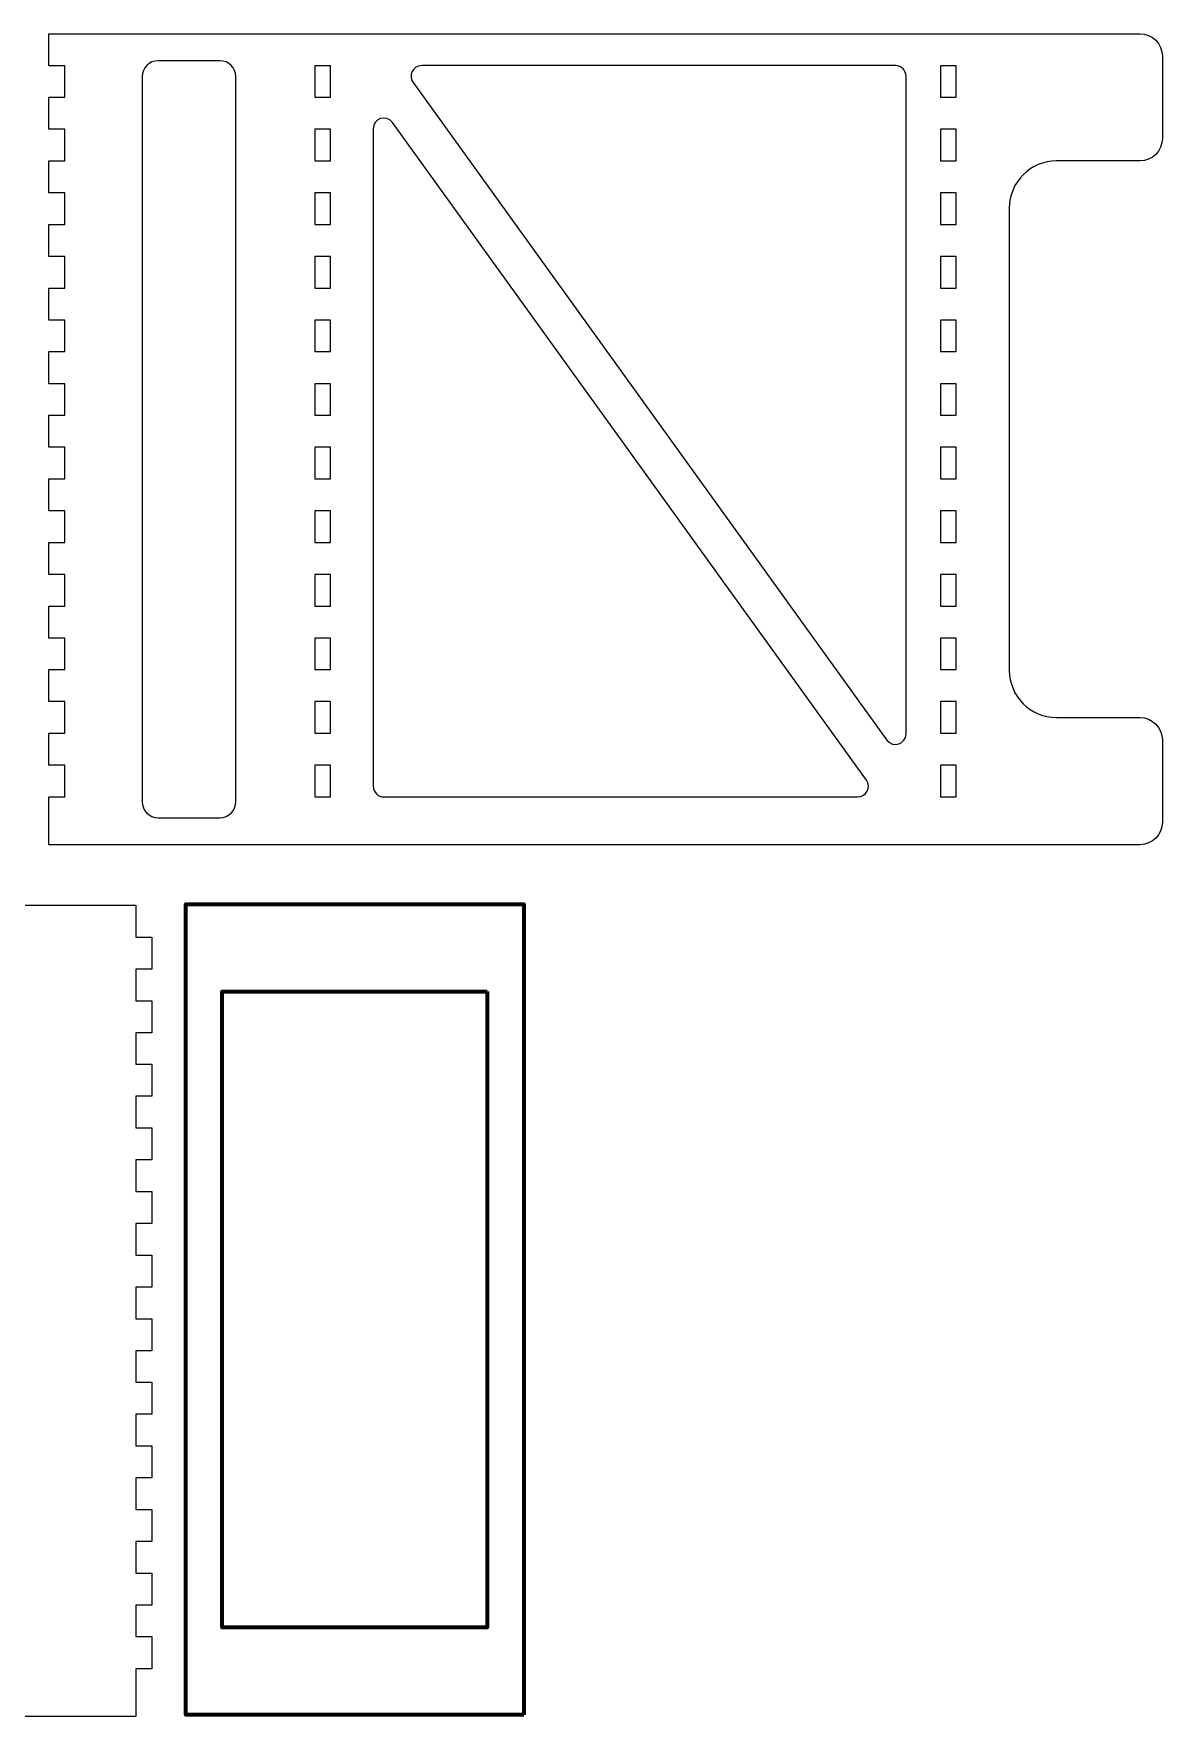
# Model space of a CAD drawing. Header units: millimetres. Extents: x 5 to 431, y 10 to 339.
# Drawn here: x 217.9 to 430.8, y 21.3 to 338.8 of the extents above; entities that cross this region are included whole.
import ezdxf

# ---------------------------------------------------------------- set-up
doc = ezdxf.new("R2010")
doc.units = ezdxf.units.MM
doc.header["$MEASUREMENT"] = 0
doc.layers.add('Layer 1', color=7, linetype='Continuous', lineweight=0)

# ---------------------------------------------------------------- blocks, each defined once
blk = doc.blocks.new('Block_1')
at = {"layer": 'Layer 1', "color": 250, "lineweight": 70, "true_color": 0x212529}
for points in [[(310.39, 21.56), (246.59, 21.56), (246.59, 174.56), (310.39, 174.56)], [(303.48, 158.06), (303.48, 38.06), (253.48, 38.06), (253.48, 158.06)]]:
    blk.add_lwpolyline(points, close=True, dxfattribs=at)

msp = doc.modelspace()

# ---------------------------------------------------------------- linework, layer by layer
at = {"layer": 'Layer 1', "color": 18, "lineweight": 5, "true_color": 0x000000}
for points, knots in [([(426.57, 338.78), (426.57, 338.78), (220.81, 338.78), (220.81, 338.78), (220.8, 338.78), (220.79, 338.78), (220.79, 338.77), (220.79, 338.77), (220.79, 332.76), (220.79, 332.76), (220.79, 332.75), (220.8, 332.74), (220.81, 332.74), (220.81, 332.74), (223.79, 332.74), (223.79, 332.74), (223.79, 332.74), (223.79, 326.78), (223.79, 326.78), (223.79, 326.78), (220.81, 326.78), (220.81, 326.78), (220.8, 326.78), (220.79, 326.77), (220.79, 326.76), (220.79, 326.76), (220.79, 320.76), (220.79, 320.76), (220.79, 320.75), (220.8, 320.74), (220.81, 320.74), (220.81, 320.74), (223.79, 320.74), (223.79, 320.74), (223.79, 320.74), (223.79, 314.78), (223.79, 314.78), (223.79, 314.78), (220.81, 314.78), (220.81, 314.78), (220.8, 314.78), (220.79, 314.77), (220.79, 314.76), (220.79, 314.76), (220.79, 308.76), (220.79, 308.76), (220.79, 308.75), (220.8, 308.74), (220.81, 308.74), (220.81, 308.74), (223.79, 308.74), (223.79, 308.74), (223.79, 308.74), (223.79, 302.78), (223.79, 302.78), (223.79, 302.78), (220.81, 302.78), (220.81, 302.78), (220.8, 302.78), (220.79, 302.77), (220.79, 302.76), (220.79, 302.76), (220.79, 296.76), (220.79, 296.76), (220.79, 296.75), (220.8, 296.74), (220.81, 296.74), (220.81, 296.74), (223.79, 296.74), (223.79, 296.74), (223.79, 296.74), (223.79, 290.78), (223.79, 290.78), (223.79, 290.78), (220.81, 290.78), (220.81, 290.78), (220.8, 290.78), (220.79, 290.77), (220.79, 290.76), (220.79, 290.76), (220.79, 284.76), (220.79, 284.76), (220.79, 284.75), (220.8, 284.74), (220.81, 284.74), (220.81, 284.74), (223.79, 284.74), (223.79, 284.74), (223.79, 284.74), (223.79, 278.78), (223.79, 278.78), (223.79, 278.78), (220.81, 278.78), (220.81, 278.78), (220.8, 278.78), (220.79, 278.77), (220.79, 278.77), (220.79, 278.77), (220.79, 272.76), (220.79, 272.76), (220.79, 272.75), (220.8, 272.74), (220.81, 272.74), (220.81, 272.74), (223.79, 272.74), (223.79, 272.74), (223.79, 272.74), (223.79, 266.78), (223.79, 266.78), (223.79, 266.78), (220.81, 266.78), (220.81, 266.78), (220.8, 266.78), (220.79, 266.77), (220.79, 266.76), (220.79, 266.76), (220.79, 260.76), (220.79, 260.76), (220.79, 260.75), (220.8, 260.74), (220.81, 260.74), (220.81, 260.74), (223.79, 260.74), (223.79, 260.74), (223.79, 260.74), (223.79, 254.78), (223.79, 254.78), (223.79, 254.78), (220.81, 254.78), (220.81, 254.78), (220.8, 254.78), (220.79, 254.77), (220.79, 254.76), (220.79, 254.76), (220.79, 248.76), (220.79, 248.76), (220.79, 248.75), (220.8, 248.74), (220.81, 248.74), (220.81, 248.74), (223.79, 248.74), (223.79, 248.74), (223.79, 248.74), (223.79, 242.78), (223.79, 242.78), (223.79, 242.78), (220.81, 242.78), (220.81, 242.78), (220.8, 242.78), (220.79, 242.77), (220.79, 242.76), (220.79, 242.76), (220.79, 236.76), (220.79, 236.76), (220.79, 236.75), (220.8, 236.74), (220.81, 236.74), (220.81, 236.74), (223.79, 236.74), (223.79, 236.74), (223.79, 236.74), (223.79, 230.78), (223.79, 230.78), (223.79, 230.78), (220.81, 230.78), (220.81, 230.78), (220.8, 230.78), (220.79, 230.77), (220.79, 230.76), (220.79, 230.76), (220.79, 224.76), (220.79, 224.76), (220.79, 224.75), (220.8, 224.74), (220.81, 224.74), (220.81, 224.74), (223.79, 224.74), (223.79, 224.74), (223.79, 224.74), (223.79, 218.78), (223.79, 218.78), (223.79, 218.78), (220.81, 218.78), (220.81, 218.78), (220.8, 218.78), (220.79, 218.77), (220.79, 218.76), (220.79, 218.76), (220.79, 212.76), (220.79, 212.76), (220.79, 212.75), (220.8, 212.74), (220.81, 212.74), (220.81, 212.74), (223.79, 212.74), (223.79, 212.74), (223.79, 212.74), (223.79, 206.78), (223.79, 206.78), (223.79, 206.78), (220.81, 206.78), (220.81, 206.78), (220.8, 206.78), (220.79, 206.77), (220.79, 206.76), (220.79, 206.76), (220.79, 200.76), (220.79, 200.76), (220.79, 200.75), (220.8, 200.74), (220.81, 200.74), (220.81, 200.74), (223.79, 200.74), (223.79, 200.74), (223.79, 200.74), (223.79, 194.78), (223.79, 194.78), (223.79, 194.78), (220.81, 194.78), (220.81, 194.78), (220.8, 194.78), (220.79, 194.77), (220.79, 194.77), (220.79, 194.77), (220.79, 185.74), (220.79, 185.74), (220.79, 185.74), (426.59, 185.74), (426.59, 185.74), (428.93, 185.74), (430.83, 187.64), (430.83, 189.98), (430.83, 189.98), (430.83, 205.51), (430.83, 205.51), (430.83, 207.85), (428.93, 209.75), (426.59, 209.75), (426.59, 209.75), (410.87, 209.75), (410.87, 209.75), (405.95, 209.75), (401.96, 213.74), (401.96, 218.67), (401.96, 218.67), (401.96, 305.86), (401.96, 305.86), (401.96, 310.78), (405.95, 314.77), (410.87, 314.77), (410.87, 314.77), (426.59, 314.77), (426.59, 314.77), (428.93, 314.77), (430.83, 316.67), (430.83, 319.01), (430.83, 319.01), (430.83, 334.52), (430.83, 334.52), (430.83, 336.87), (428.91, 338.78), (426.57, 338.78)], [0, 0, 0, 0, 1, 1, 1, 2, 2, 2, 3, 3, 3, 4, 4, 4, 5, 5, 5, 6, 6, 6, 7, 7, 7, 8, 8, 8, 9, 9, 9, 10, 10, 10, 11, 11, 11, 12, 12, 12, 13, 13, 13, 14, 14, 14, 15, 15, 15, 16, 16, 16, 17, 17, 17, 18, 18, 18, 19, 19, 19, 20, 20, 20, 21, 21, 21, 22, 22, 22, 23, 23, 23, 24, 24, 24, 25, 25, 25, 26, 26, 26, 27, 27, 27, 28, 28, 28, 29, 29, 29, 30, 30, 30, 31, 31, 31, 32, 32, 32, 33, 33, 33, 34, 34, 34, 35, 35, 35, 36, 36, 36, 37, 37, 37, 38, 38, 38, 39, 39, 39, 40, 40, 40, 41, 41, 41, 42, 42, 42, 43, 43, 43, 44, 44, 44, 45, 45, 45, 46, 46, 46, 47, 47, 47, 48, 48, 48, 49, 49, 49, 50, 50, 50, 51, 51, 51, 52, 52, 52, 53, 53, 53, 54, 54, 54, 55, 55, 55, 56, 56, 56, 57, 57, 57, 58, 58, 58, 59, 59, 59, 60, 60, 60, 61, 61, 61, 62, 62, 62, 63, 63, 63, 64, 64, 64, 65, 65, 65, 66, 66, 66, 67, 67, 67, 68, 68, 68, 69, 69, 69, 70, 70, 70, 71, 71, 71, 72, 72, 72, 73, 73, 73, 74, 74, 74, 75, 75, 75, 76, 76, 76, 77, 77, 77, 78, 78, 78, 79, 79, 79, 80, 80, 80, 81, 81, 81, 82, 82, 82, 83, 83, 83, 84, 84, 84, 85, 85, 85, 86, 86, 86, 87, 87, 87, 87]), ([(256.04, 193.85), (256.04, 192.19), (254.7, 190.85), (253.04, 190.85), (253.04, 190.85), (241.39, 190.85), (241.39, 190.85), (239.73, 190.85), (238.39, 192.19), (238.39, 193.85), (238.39, 193.85), (238.39, 330.67), (238.39, 330.67), (238.39, 332.33), (239.73, 333.67), (241.39, 333.67), (241.39, 333.67), (253.04, 333.67), (253.04, 333.67), (254.7, 333.67), (256.04, 332.33), (256.04, 330.67), (256.04, 330.67), (256.04, 193.85), (256.04, 193.85)], [0, 0, 0, 0, 1, 1, 1, 2, 2, 2, 3, 3, 3, 4, 4, 4, 5, 5, 5, 6, 6, 6, 7, 7, 7, 8, 8, 8, 8]), ([(273.93, 332.74), (273.93, 332.74), (273.93, 326.78), (273.93, 326.78), (273.93, 326.78), (270.97, 326.78), (270.97, 326.78), (270.97, 326.78), (270.97, 332.74), (270.97, 332.74), (270.97, 332.74), (273.93, 332.74), (273.93, 332.74)], [0, 0, 0, 0, 1, 1, 1, 2, 2, 2, 3, 3, 3, 4, 4, 4, 4]), ([(382.5, 206.67), (382.5, 204.73), (380.01, 203.93), (378.88, 205.5), (378.88, 205.5), (289.48, 329.58), (289.48, 329.58), (288.53, 330.91), (289.48, 332.75), (291.11, 332.75), (291.11, 332.75), (380.5, 332.75), (380.5, 332.75), (381.61, 332.75), (382.5, 331.85), (382.5, 330.75), (382.5, 330.75), (382.5, 206.67), (382.5, 206.67)], [0, 0, 0, 0, 1, 1, 1, 2, 2, 2, 3, 3, 3, 4, 4, 4, 5, 5, 5, 6, 6, 6, 6]), ([(391.96, 332.74), (391.96, 332.74), (391.96, 326.78), (391.96, 326.78), (391.96, 326.78), (389, 326.78), (389, 326.78), (389, 326.78), (389, 332.74), (389, 332.74), (389, 332.74), (391.96, 332.74), (391.96, 332.74)], [0, 0, 0, 0, 1, 1, 1, 2, 2, 2, 3, 3, 3, 4, 4, 4, 4]), ([(273.93, 314.78), (273.93, 314.78), (270.97, 314.78), (270.97, 314.78), (270.97, 314.78), (270.97, 320.74), (270.97, 320.74), (270.97, 320.74), (273.93, 320.74), (273.93, 320.74), (273.93, 320.74), (273.93, 314.78), (273.93, 314.78)], [0, 0, 0, 0, 1, 1, 1, 2, 2, 2, 3, 3, 3, 4, 4, 4, 4]), ([(373.38, 194.77), (373.38, 194.77), (283.98, 194.77), (283.98, 194.77), (282.88, 194.77), (281.98, 195.67), (281.98, 196.77), (281.98, 196.77), (281.98, 320.85), (281.98, 320.85), (281.98, 322.8), (284.47, 323.6), (285.61, 322.02), (285.61, 322.02), (375, 197.94), (375, 197.94), (375.95, 196.62), (375.01, 194.77), (373.38, 194.77)], [0, 0, 0, 0, 1, 1, 1, 2, 2, 2, 3, 3, 3, 4, 4, 4, 5, 5, 5, 6, 6, 6, 6]), ([(391.96, 314.78), (391.96, 314.78), (389, 314.78), (389, 314.78), (389, 314.78), (389, 320.74), (389, 320.74), (389, 320.74), (391.96, 320.74), (391.96, 320.74), (391.96, 320.74), (391.96, 314.78), (391.96, 314.78)], [0, 0, 0, 0, 1, 1, 1, 2, 2, 2, 3, 3, 3, 4, 4, 4, 4]), ([(273.93, 302.78), (273.93, 302.78), (270.97, 302.78), (270.97, 302.78), (270.97, 302.78), (270.97, 308.74), (270.97, 308.74), (270.97, 308.74), (273.93, 308.74), (273.93, 308.74), (273.93, 308.74), (273.93, 302.78), (273.93, 302.78)], [0, 0, 0, 0, 1, 1, 1, 2, 2, 2, 3, 3, 3, 4, 4, 4, 4]), ([(391.96, 302.78), (391.96, 302.78), (389, 302.78), (389, 302.78), (389, 302.78), (389, 308.74), (389, 308.74), (389, 308.74), (391.96, 308.74), (391.96, 308.74), (391.96, 308.74), (391.96, 302.78), (391.96, 302.78)], [0, 0, 0, 0, 1, 1, 1, 2, 2, 2, 3, 3, 3, 4, 4, 4, 4]), ([(273.93, 290.78), (273.93, 290.78), (270.97, 290.78), (270.97, 290.78), (270.97, 290.78), (270.97, 296.74), (270.97, 296.74), (270.97, 296.74), (273.93, 296.74), (273.93, 296.74), (273.93, 296.74), (273.93, 290.78), (273.93, 290.78)], [0, 0, 0, 0, 1, 1, 1, 2, 2, 2, 3, 3, 3, 4, 4, 4, 4]), ([(391.96, 290.78), (391.96, 290.78), (389, 290.78), (389, 290.78), (389, 290.78), (389, 296.74), (389, 296.74), (389, 296.74), (391.96, 296.74), (391.96, 296.74), (391.96, 296.74), (391.96, 290.78), (391.96, 290.78)], [0, 0, 0, 0, 1, 1, 1, 2, 2, 2, 3, 3, 3, 4, 4, 4, 4]), ([(273.93, 278.78), (273.93, 278.78), (270.97, 278.78), (270.97, 278.78), (270.97, 278.78), (270.97, 284.74), (270.97, 284.74), (270.97, 284.74), (273.93, 284.74), (273.93, 284.74), (273.93, 284.74), (273.93, 278.78), (273.93, 278.78)], [0, 0, 0, 0, 1, 1, 1, 2, 2, 2, 3, 3, 3, 4, 4, 4, 4]), ([(391.96, 278.78), (391.96, 278.78), (389, 278.78), (389, 278.78), (389, 278.78), (389, 284.74), (389, 284.74), (389, 284.74), (391.96, 284.74), (391.96, 284.74), (391.96, 284.74), (391.96, 278.78), (391.96, 278.78)], [0, 0, 0, 0, 1, 1, 1, 2, 2, 2, 3, 3, 3, 4, 4, 4, 4]), ([(273.93, 266.78), (273.93, 266.78), (270.97, 266.78), (270.97, 266.78), (270.97, 266.78), (270.97, 272.74), (270.97, 272.74), (270.97, 272.74), (273.93, 272.74), (273.93, 272.74), (273.93, 272.74), (273.93, 266.78), (273.93, 266.78)], [0, 0, 0, 0, 1, 1, 1, 2, 2, 2, 3, 3, 3, 4, 4, 4, 4]), ([(391.96, 266.78), (391.96, 266.78), (389, 266.78), (389, 266.78), (389, 266.78), (389, 272.74), (389, 272.74), (389, 272.74), (391.96, 272.74), (391.96, 272.74), (391.96, 272.74), (391.96, 266.78), (391.96, 266.78)], [0, 0, 0, 0, 1, 1, 1, 2, 2, 2, 3, 3, 3, 4, 4, 4, 4]), ([(273.93, 254.78), (273.93, 254.78), (270.97, 254.78), (270.97, 254.78), (270.97, 254.78), (270.97, 260.74), (270.97, 260.74), (270.97, 260.74), (273.93, 260.74), (273.93, 260.74), (273.93, 260.74), (273.93, 254.78), (273.93, 254.78)], [0, 0, 0, 0, 1, 1, 1, 2, 2, 2, 3, 3, 3, 4, 4, 4, 4]), ([(391.96, 254.78), (391.96, 254.78), (389, 254.78), (389, 254.78), (389, 254.78), (389, 260.74), (389, 260.74), (389, 260.74), (391.96, 260.74), (391.96, 260.74), (391.96, 260.74), (391.96, 254.78), (391.96, 254.78)], [0, 0, 0, 0, 1, 1, 1, 2, 2, 2, 3, 3, 3, 4, 4, 4, 4]), ([(273.93, 242.78), (273.93, 242.78), (270.97, 242.78), (270.97, 242.78), (270.97, 242.78), (270.97, 248.74), (270.97, 248.74), (270.97, 248.74), (273.93, 248.74), (273.93, 248.74), (273.93, 248.74), (273.93, 242.78), (273.93, 242.78)], [0, 0, 0, 0, 1, 1, 1, 2, 2, 2, 3, 3, 3, 4, 4, 4, 4]), ([(391.96, 242.78), (391.96, 242.78), (389, 242.78), (389, 242.78), (389, 242.78), (389, 248.74), (389, 248.74), (389, 248.74), (391.96, 248.74), (391.96, 248.74), (391.96, 248.74), (391.96, 242.78), (391.96, 242.78)], [0, 0, 0, 0, 1, 1, 1, 2, 2, 2, 3, 3, 3, 4, 4, 4, 4]), ([(273.93, 230.78), (273.93, 230.78), (270.97, 230.78), (270.97, 230.78), (270.97, 230.78), (270.97, 236.74), (270.97, 236.74), (270.97, 236.74), (273.93, 236.74), (273.93, 236.74), (273.93, 236.74), (273.93, 230.78), (273.93, 230.78)], [0, 0, 0, 0, 1, 1, 1, 2, 2, 2, 3, 3, 3, 4, 4, 4, 4]), ([(391.96, 230.78), (391.96, 230.78), (389, 230.78), (389, 230.78), (389, 230.78), (389, 236.74), (389, 236.74), (389, 236.74), (391.96, 236.74), (391.96, 236.74), (391.96, 236.74), (391.96, 230.78), (391.96, 230.78)], [0, 0, 0, 0, 1, 1, 1, 2, 2, 2, 3, 3, 3, 4, 4, 4, 4]), ([(273.93, 218.78), (273.93, 218.78), (270.97, 218.78), (270.97, 218.78), (270.97, 218.78), (270.97, 224.74), (270.97, 224.74), (270.97, 224.74), (273.93, 224.74), (273.93, 224.74), (273.93, 224.74), (273.93, 218.78), (273.93, 218.78)], [0, 0, 0, 0, 1, 1, 1, 2, 2, 2, 3, 3, 3, 4, 4, 4, 4]), ([(391.96, 218.78), (391.96, 218.78), (389, 218.78), (389, 218.78), (389, 218.78), (389, 224.74), (389, 224.74), (389, 224.74), (391.96, 224.74), (391.96, 224.74), (391.96, 224.74), (391.96, 218.78), (391.96, 218.78)], [0, 0, 0, 0, 1, 1, 1, 2, 2, 2, 3, 3, 3, 4, 4, 4, 4]), ([(273.93, 206.78), (273.93, 206.78), (270.97, 206.78), (270.97, 206.78), (270.97, 206.78), (270.97, 212.74), (270.97, 212.74), (270.97, 212.74), (273.93, 212.74), (273.93, 212.74), (273.93, 212.74), (273.93, 206.78), (273.93, 206.78)], [0, 0, 0, 0, 1, 1, 1, 2, 2, 2, 3, 3, 3, 4, 4, 4, 4]), ([(391.96, 206.78), (391.96, 206.78), (389, 206.78), (389, 206.78), (389, 206.78), (389, 212.74), (389, 212.74), (389, 212.74), (391.96, 212.74), (391.96, 212.74), (391.96, 212.74), (391.96, 206.78), (391.96, 206.78)], [0, 0, 0, 0, 1, 1, 1, 2, 2, 2, 3, 3, 3, 4, 4, 4, 4]), ([(270.97, 194.78), (270.97, 194.78), (270.97, 200.74), (270.97, 200.74), (270.97, 200.74), (273.93, 200.74), (273.93, 200.74), (273.93, 200.74), (273.93, 194.78), (273.93, 194.78), (273.93, 194.78), (270.97, 194.78), (270.97, 194.78)], [0, 0, 0, 0, 1, 1, 1, 2, 2, 2, 3, 3, 3, 4, 4, 4, 4]), ([(389, 194.78), (389, 194.78), (389, 200.74), (389, 200.74), (389, 200.74), (391.96, 200.74), (391.96, 200.74), (391.96, 200.74), (391.96, 194.78), (391.96, 194.78), (391.96, 194.78), (389, 194.78), (389, 194.78)], [0, 0, 0, 0, 1, 1, 1, 2, 2, 2, 3, 3, 3, 4, 4, 4, 4]), ([(240.18, 162.28), (240.19, 162.28), (240.2, 162.29), (240.2, 162.3), (240.2, 162.3), (240.2, 168.3), (240.2, 168.3), (240.2, 168.31), (240.19, 168.32), (240.18, 168.32), (240.18, 168.32), (237.2, 168.32), (237.2, 168.32), (237.2, 168.32), (237.2, 174.3), (237.2, 174.3), (237.2, 174.31), (237.19, 174.32), (237.18, 174.32), (237.18, 174.32), (173.18, 174.32), (173.18, 174.32), (173.17, 174.32), (173.16, 174.31), (173.16, 174.3), (173.16, 174.3), (173.16, 168.32), (173.16, 168.32), (173.16, 168.32), (170.18, 168.32), (170.18, 168.32), (170.17, 168.32), (170.16, 168.31), (170.16, 168.3), (170.16, 168.3), (170.16, 162.3), (170.16, 162.3), (170.16, 162.29), (170.17, 162.28), (170.18, 162.28), (170.18, 162.28), (173.16, 162.28), (173.16, 162.28), (173.16, 162.28), (173.16, 156.32), (173.16, 156.32), (173.16, 156.32), (170.18, 156.32), (170.18, 156.32), (170.17, 156.32), (170.16, 156.31), (170.16, 156.3), (170.16, 156.3), (170.16, 150.3), (170.16, 150.3), (170.16, 150.29), (170.17, 150.28), (170.18, 150.28), (170.18, 150.28), (173.16, 150.28), (173.16, 150.28), (173.16, 150.28), (173.16, 144.32), (173.16, 144.32), (173.16, 144.32), (170.18, 144.32), (170.18, 144.32), (170.17, 144.32), (170.16, 144.31), (170.16, 144.3), (170.16, 144.3), (170.16, 138.3), (170.16, 138.3), (170.16, 138.29), (170.17, 138.28), (170.18, 138.28), (170.18, 138.28), (173.16, 138.28), (173.16, 138.28), (173.16, 138.28), (173.16, 132.32), (173.16, 132.32), (173.16, 132.32), (170.18, 132.32), (170.18, 132.32), (170.17, 132.32), (170.16, 132.31), (170.16, 132.3), (170.16, 132.3), (170.16, 126.3), (170.16, 126.3), (170.16, 126.29), (170.17, 126.28), (170.18, 126.28), (170.18, 126.28), (173.16, 126.28), (173.16, 126.28), (173.16, 126.28), (173.16, 120.32), (173.16, 120.32), (173.16, 120.32), (170.18, 120.32), (170.18, 120.32), (170.17, 120.32), (170.16, 120.31), (170.16, 120.3), (170.16, 120.3), (170.16, 114.3), (170.16, 114.3), (170.16, 114.29), (170.17, 114.28), (170.18, 114.28), (170.18, 114.28), (173.16, 114.28), (173.16, 114.28), (173.16, 114.28), (173.16, 108.32), (173.16, 108.32), (173.16, 108.32), (170.18, 108.32), (170.18, 108.32), (170.17, 108.32), (170.16, 108.31), (170.16, 108.3), (170.16, 108.3), (170.16, 102.3), (170.16, 102.3), (170.16, 102.29), (170.17, 102.28), (170.18, 102.28), (170.18, 102.28), (173.16, 102.28), (173.16, 102.28), (173.16, 102.28), (173.16, 96.32), (173.16, 96.32), (173.16, 96.32), (170.18, 96.32), (170.18, 96.32), (170.17, 96.32), (170.16, 96.31), (170.16, 96.3), (170.16, 96.3), (170.16, 90.3), (170.16, 90.3), (170.16, 90.29), (170.17, 90.28), (170.18, 90.28), (170.18, 90.28), (173.16, 90.28), (173.16, 90.28), (173.16, 90.28), (173.16, 84.32), (173.16, 84.32), (173.16, 84.32), (170.18, 84.32), (170.18, 84.32), (170.17, 84.32), (170.16, 84.31), (170.16, 84.3), (170.16, 84.3), (170.16, 78.3), (170.16, 78.3), (170.16, 78.29), (170.17, 78.28), (170.18, 78.28), (170.18, 78.28), (173.16, 78.28), (173.16, 78.28), (173.16, 78.28), (173.16, 72.32), (173.16, 72.32), (173.16, 72.32), (170.18, 72.32), (170.18, 72.32), (170.17, 72.32), (170.16, 72.31), (170.16, 72.3), (170.16, 72.3), (170.16, 66.3), (170.16, 66.3), (170.16, 66.29), (170.17, 66.28), (170.18, 66.28), (170.18, 66.28), (173.16, 66.28), (173.16, 66.28), (173.16, 66.28), (173.16, 60.32), (173.16, 60.32), (173.16, 60.32), (170.18, 60.32), (170.18, 60.32), (170.17, 60.32), (170.16, 60.31), (170.16, 60.3), (170.16, 60.3), (170.16, 54.3), (170.16, 54.3), (170.16, 54.29), (170.17, 54.28), (170.18, 54.28), (170.18, 54.28), (173.16, 54.28), (173.16, 54.28), (173.16, 54.28), (173.16, 48.32), (173.16, 48.32), (173.16, 48.32), (170.18, 48.32), (170.18, 48.32), (170.17, 48.32), (170.16, 48.31), (170.16, 48.3), (170.16, 48.3), (170.16, 42.3), (170.16, 42.3), (170.16, 42.29), (170.17, 42.28), (170.18, 42.28), (170.18, 42.28), (173.16, 42.28), (173.16, 42.28), (173.16, 42.28), (173.16, 36.32), (173.16, 36.32), (173.16, 36.32), (170.18, 36.32), (170.18, 36.32), (170.17, 36.32), (170.16, 36.31), (170.16, 36.3), (170.16, 36.3), (170.16, 30.3), (170.16, 30.3), (170.16, 30.29), (170.17, 30.28), (170.18, 30.28), (170.18, 30.28), (173.16, 30.28), (173.16, 30.28), (173.16, 30.28), (173.16, 25.8), (173.16, 25.8), (173.16, 25.8), (173.16, 24.3), (173.16, 24.3), (173.16, 24.3), (173.16, 21.28), (173.16, 21.28), (173.16, 21.28), (184.18, 21.28), (184.18, 21.28), (184.18, 21.28), (190.18, 21.28), (190.18, 21.28), (190.18, 21.28), (196.18, 21.28), (196.18, 21.28), (196.18, 21.28), (202.18, 21.28), (202.18, 21.28), (202.18, 21.28), (208.18, 21.28), (208.18, 21.28), (208.18, 21.28), (214.18, 21.28), (214.18, 21.28), (214.18, 21.28), (220.18, 21.28), (220.18, 21.28), (220.18, 21.28), (226.18, 21.28), (226.18, 21.28), (226.18, 21.28), (237.2, 21.28), (237.2, 21.28), (237.2, 21.28), (237.2, 24.3), (237.2, 24.3), (237.2, 24.3), (237.2, 25.8), (237.2, 25.8), (237.2, 25.8), (237.2, 30.28), (237.2, 30.28), (237.2, 30.28), (240.18, 30.28), (240.18, 30.28), (240.19, 30.28), (240.2, 30.29), (240.2, 30.3), (240.2, 30.3), (240.2, 36.3), (240.2, 36.3), (240.2, 36.31), (240.19, 36.32), (240.18, 36.32), (240.18, 36.32), (237.2, 36.32), (237.2, 36.32), (237.2, 36.32), (237.2, 42.28), (237.2, 42.28), (237.2, 42.28), (240.18, 42.28), (240.18, 42.28), (240.19, 42.28), (240.2, 42.29), (240.2, 42.3), (240.2, 42.3), (240.2, 48.3), (240.2, 48.3), (240.2, 48.31), (240.19, 48.32), (240.18, 48.32), (240.18, 48.32), (237.2, 48.32), (237.2, 48.32), (237.2, 48.32), (237.2, 54.28), (237.2, 54.28), (237.2, 54.28), (240.18, 54.28), (240.18, 54.28), (240.19, 54.28), (240.2, 54.29), (240.2, 54.3), (240.2, 54.3), (240.2, 60.3), (240.2, 60.3), (240.2, 60.31), (240.19, 60.32), (240.18, 60.32), (240.18, 60.32), (237.2, 60.32), (237.2, 60.32), (237.2, 60.32), (237.2, 66.28), (237.2, 66.28), (237.2, 66.28), (240.18, 66.28), (240.18, 66.28), (240.19, 66.28), (240.2, 66.29), (240.2, 66.3), (240.2, 66.3), (240.2, 72.3), (240.2, 72.3), (240.2, 72.31), (240.19, 72.32), (240.18, 72.32), (240.18, 72.32), (237.2, 72.32), (237.2, 72.32), (237.2, 72.32), (237.2, 78.28), (237.2, 78.28), (237.2, 78.28), (240.18, 78.28), (240.18, 78.28), (240.19, 78.28), (240.2, 78.29), (240.2, 78.3), (240.2, 78.3), (240.2, 84.3), (240.2, 84.3), (240.2, 84.31), (240.19, 84.32), (240.18, 84.32), (240.18, 84.32), (237.2, 84.32), (237.2, 84.32), (237.2, 84.32), (237.2, 90.28), (237.2, 90.28), (237.2, 90.28), (240.18, 90.28), (240.18, 90.28), (240.19, 90.28), (240.2, 90.29), (240.2, 90.3), (240.2, 90.3), (240.2, 96.3), (240.2, 96.3), (240.2, 96.31), (240.19, 96.32), (240.18, 96.32), (240.18, 96.32), (237.2, 96.32), (237.2, 96.32), (237.2, 96.32), (237.2, 102.28), (237.2, 102.28), (237.2, 102.28), (240.18, 102.28), (240.18, 102.28), (240.19, 102.28), (240.2, 102.29), (240.2, 102.3), (240.2, 102.3), (240.2, 108.3), (240.2, 108.3), (240.2, 108.31), (240.19, 108.32), (240.18, 108.32), (240.18, 108.32), (237.2, 108.32), (237.2, 108.32), (237.2, 108.32), (237.2, 114.28), (237.2, 114.28), (237.2, 114.28), (240.18, 114.28), (240.18, 114.28), (240.19, 114.28), (240.2, 114.29), (240.2, 114.3), (240.2, 114.3), (240.2, 120.3), (240.2, 120.3), (240.2, 120.31), (240.19, 120.32), (240.18, 120.32), (240.18, 120.32), (237.2, 120.32), (237.2, 120.32), (237.2, 120.32), (237.2, 126.28), (237.2, 126.28), (237.2, 126.28), (240.18, 126.28), (240.18, 126.28), (240.19, 126.28), (240.2, 126.29), (240.2, 126.3), (240.2, 126.3), (240.2, 132.3), (240.2, 132.3), (240.2, 132.31), (240.19, 132.32), (240.18, 132.32), (240.18, 132.32), (237.2, 132.32), (237.2, 132.32), (237.2, 132.32), (237.2, 138.28), (237.2, 138.28), (237.2, 138.28), (240.18, 138.28), (240.18, 138.28), (240.19, 138.28), (240.2, 138.29), (240.2, 138.3), (240.2, 138.3), (240.2, 144.3), (240.2, 144.3), (240.2, 144.31), (240.19, 144.32), (240.18, 144.32), (240.18, 144.32), (237.2, 144.32), (237.2, 144.32), (237.2, 144.32), (237.2, 150.28), (237.2, 150.28), (237.2, 150.28), (240.18, 150.28), (240.18, 150.28), (240.19, 150.28), (240.2, 150.29), (240.2, 150.3), (240.2, 150.3), (240.2, 156.3), (240.2, 156.3), (240.2, 156.31), (240.19, 156.32), (240.18, 156.32), (240.18, 156.32), (237.2, 156.32), (237.2, 156.32), (237.2, 156.32), (237.2, 162.28), (237.2, 162.28), (237.2, 162.28), (240.18, 162.28), (240.18, 162.28)], [0, 0, 0, 0, 1, 1, 1, 2, 2, 2, 3, 3, 3, 4, 4, 4, 5, 5, 5, 6, 6, 6, 7, 7, 7, 8, 8, 8, 9, 9, 9, 10, 10, 10, 11, 11, 11, 12, 12, 12, 13, 13, 13, 14, 14, 14, 15, 15, 15, 16, 16, 16, 17, 17, 17, 18, 18, 18, 19, 19, 19, 20, 20, 20, 21, 21, 21, 22, 22, 22, 23, 23, 23, 24, 24, 24, 25, 25, 25, 26, 26, 26, 27, 27, 27, 28, 28, 28, 29, 29, 29, 30, 30, 30, 31, 31, 31, 32, 32, 32, 33, 33, 33, 34, 34, 34, 35, 35, 35, 36, 36, 36, 37, 37, 37, 38, 38, 38, 39, 39, 39, 40, 40, 40, 41, 41, 41, 42, 42, 42, 43, 43, 43, 44, 44, 44, 45, 45, 45, 46, 46, 46, 47, 47, 47, 48, 48, 48, 49, 49, 49, 50, 50, 50, 51, 51, 51, 52, 52, 52, 53, 53, 53, 54, 54, 54, 55, 55, 55, 56, 56, 56, 57, 57, 57, 58, 58, 58, 59, 59, 59, 60, 60, 60, 61, 61, 61, 62, 62, 62, 63, 63, 63, 64, 64, 64, 65, 65, 65, 66, 66, 66, 67, 67, 67, 68, 68, 68, 69, 69, 69, 70, 70, 70, 71, 71, 71, 72, 72, 72, 73, 73, 73, 74, 74, 74, 75, 75, 75, 76, 76, 76, 77, 77, 77, 78, 78, 78, 79, 79, 79, 80, 80, 80, 81, 81, 81, 82, 82, 82, 83, 83, 83, 84, 84, 84, 85, 85, 85, 86, 86, 86, 87, 87, 87, 88, 88, 88, 89, 89, 89, 90, 90, 90, 91, 91, 91, 92, 92, 92, 93, 93, 93, 94, 94, 94, 95, 95, 95, 96, 96, 96, 97, 97, 97, 98, 98, 98, 99, 99, 99, 100, 100, 100, 101, 101, 101, 102, 102, 102, 103, 103, 103, 104, 104, 104, 105, 105, 105, 106, 106, 106, 107, 107, 107, 108, 108, 108, 109, 109, 109, 110, 110, 110, 111, 111, 111, 112, 112, 112, 113, 113, 113, 114, 114, 114, 115, 115, 115, 116, 116, 116, 117, 117, 117, 118, 118, 118, 119, 119, 119, 120, 120, 120, 121, 121, 121, 122, 122, 122, 123, 123, 123, 124, 124, 124, 125, 125, 125, 126, 126, 126, 127, 127, 127, 128, 128, 128, 129, 129, 129, 130, 130, 130, 131, 131, 131, 132, 132, 132, 133, 133, 133, 134, 134, 134, 135, 135, 135, 136, 136, 136, 137, 137, 137, 138, 138, 138, 139, 139, 139, 140, 140, 140, 141, 141, 141, 142, 142, 142, 143, 143, 143, 144, 144, 144, 145, 145, 145, 146, 146, 146, 147, 147, 147, 148, 148, 148, 149, 149, 149, 150, 150, 150, 151, 151, 151, 152, 152, 152, 153, 153, 153, 154, 154, 154, 155, 155, 155, 156, 156, 156, 157, 157, 157, 158, 158, 158, 159, 159, 159, 160, 160, 160, 161, 161, 161, 162, 162, 162, 162])]:
    msp.add_open_spline(points, degree=3, knots=knots, dxfattribs=at)

# ---------------------------------------------------------------- block references
at = {"layer": 'Layer 1'}
msp.add_blockref('Block_1', (0, 0), dxfattribs=at)

doc.saveas('drawing.dxf')
